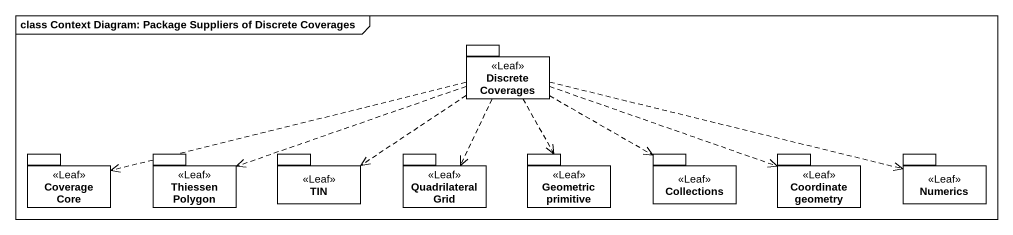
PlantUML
@startuml
mainframe class Context Diagram: Package Suppliers of Discrete Coverages
package "Discrete Coverages" as Discrete_Coverages <<Leaf>> {
}
package "Coverage Core" as Coverage_Core <<Leaf>> {
}
package "Thiessen Polygon" as Thiessen_Polygon <<Leaf>> {
}
package TIN <<Leaf>> {
}
package "Quadrilateral Grid" as Quadrilateral_Grid <<Leaf>> {
}
package "Geometric primitive" as Geometric_primitive <<Leaf>> {
}
package "Collections" as Collections_ <<Leaf>> {
}
package "Coordinate geometry" as Coordinate_geometry <<Leaf>> {
}
package Numerics <<Leaf>> {
}
Discrete_Coverages .left.> Coverage_Core
Discrete_Coverages .left.> Thiessen_Polygon
Discrete_Coverages .left.> TIN
Discrete_Coverages .left.> TIN
Discrete_Coverages ..> Quadrilateral_Grid
Discrete_Coverages ..> Geometric_primitive
Discrete_Coverages .right.> Collections_
Discrete_Coverages .right.> Coordinate_geometry
Discrete_Coverages .right.> Numerics
@enduml
